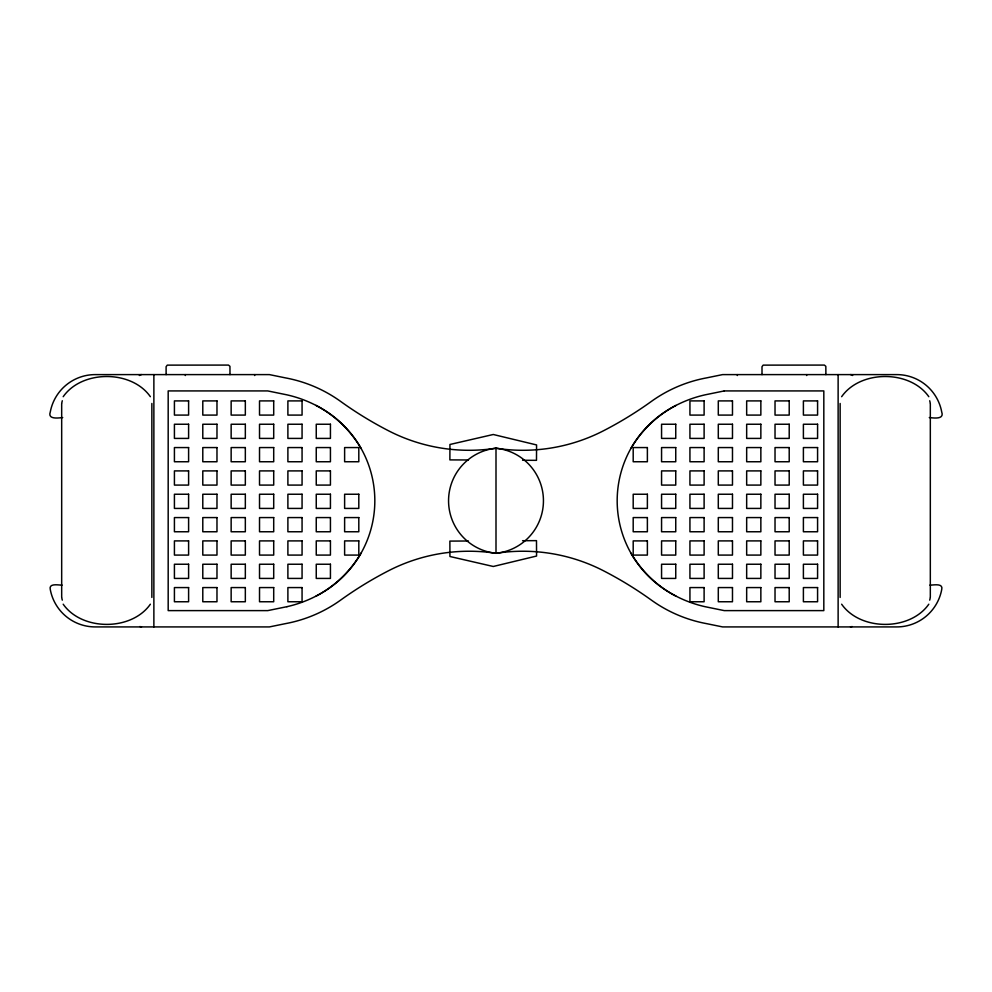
<?xml version="1.0" encoding="UTF-8"?>
<svg xmlns="http://www.w3.org/2000/svg" width="992" height="992" viewBox="0 0 992 992"><rect width="100%" height="100%" fill="white"/><g stroke="black" fill="none" stroke-linecap="round" stroke-linejoin="round"><path stroke-width="1.49" d="M61.678 403.459L62.285 400.756M929.715 600.148L930.322 597.444M361.187 552.941C350.498 571.181 334.8 586.371 316.014 596.118M630.813 448.582C641.502 430.342 657.2 415.164 675.986 405.418M63.19 396.701C82.001 369.78 131.552 369.78 150.362 396.701M150.362 604.202C131.552 631.123 82.001 631.123 63.19 604.202M841.638 396.701C860.448 369.78 909.999 369.78 928.81 396.701M928.81 604.202C909.999 631.123 860.448 631.123 841.638 604.202M468.435 541L449.872 541.099L449.946 556.5L493.26 566.482L536.573 556.041L536.486 540.64L522.573 540.714M62.707 417.57C58.429 417.967 47.343 419.777 50.307 411.866A45.719 45.719 0 0 1 95.232 374.604L269.402 374.604L285.535 377.902A137.169 137.169 0 0 1 340.653 401.438A379.465 379.465 0 0 0 388.38 430.702A176.142 176.142 0 0 0 496 448.223A176.142 176.142 0 0 0 603.62 430.702A379.465 379.465 0 0 0 651.347 401.438A137.169 137.169 0 0 1 706.465 377.902L722.598 374.604L896.768 374.604A45.719 45.719 0 0 1 941.693 411.866C944.657 419.777 933.571 417.967 929.293 417.57M62.062 585.119C58.578 585.218 48.447 582.812 50.307 589.657A45.719 45.719 0 0 0 95.232 626.919L269.402 626.919L285.535 623.621A137.169 137.169 0 0 0 340.653 600.086A379.465 379.465 0 0 1 388.38 570.834A176.142 176.142 0 0 1 496 553.3A176.142 176.142 0 0 1 603.62 570.834A379.465 379.465 0 0 1 651.347 600.086A137.169 137.169 0 0 0 706.465 623.621L722.598 626.919L896.768 626.919A45.719 45.719 0 0 0 941.693 589.657C943.553 582.812 933.422 585.218 929.938 585.119M468.435 459.978L449.872 459.891L449.946 444.478L493.26 434.496L536.573 444.937L536.486 460.338L522.573 460.263M675.986 596.118C657.2 586.371 641.502 571.181 630.813 552.941M316.014 405.418C334.8 415.164 350.498 430.342 361.187 448.582M929.715 400.756L930.322 403.459M61.678 597.444L62.285 600.148M930.322 403.955L930.322 596.936M840.137 403.459L840.137 597.444M838.128 374.604L838.128 626.919M825.89 374.604L825.828 366.308L824.364 365.081L763.146 365.13L762.005 366.718L762.005 374.604M806.67 374.604L806.67 375.522M737.329 374.604L737.329 375.522M496 448.223L496 553.3A52.812 52.812 0 0 1 496 448.223A52.812 52.812 0 0 1 496 553.3M254.671 374.604L254.671 375.522M229.995 374.604L229.946 366.308L228.47 365.081L167.264 365.13L166.11 366.718L166.11 374.604M185.33 374.604L185.33 375.522M153.872 374.604L153.872 626.919M151.863 403.459L151.863 597.444M61.678 403.955L61.678 596.936M141.496 626.919A3.05 3.05 0 0 1 139.971 626.51M139.339 375.497A3.05 3.05 0 0 1 141.496 374.604M852.029 626.51A3.05 3.05 0 0 1 850.504 626.919M850.504 374.604A3.05 3.05 0 0 1 852.661 375.497M724.247 390.922L705.089 394.841A120.85 120.85 0 0 0 668.261 409.77A106.578 106.578 0 0 0 668.261 591.753A120.85 120.85 0 0 0 705.089 606.695L724.247 610.613L823.819 610.613L823.819 390.922L724.247 390.922M286.911 606.695L267.753 610.613L168.181 610.613L168.181 390.922L267.753 390.922L286.911 394.841A120.85 120.85 0 0 1 323.739 409.77A106.578 106.578 0 0 1 323.739 591.753A120.85 120.85 0 0 1 286.911 606.695M188.604 400.904L174.418 400.904L174.418 415.09L188.604 415.09L188.604 400.904M216.975 400.904L202.79 400.904L202.79 415.09L216.975 415.09L216.975 400.904M245.334 400.904L231.148 400.904L231.148 415.09L245.334 415.09L245.334 400.904M273.705 400.904L259.52 400.904L259.52 415.09L273.705 415.09L273.705 400.904M302.064 400.904L287.891 400.904L287.891 415.09L302.064 415.09L302.064 400.904M704.109 400.904L689.936 400.904L689.936 415.09L704.109 415.09L704.109 400.904M732.48 400.904L718.295 400.904L718.295 415.09L732.48 415.09L732.48 400.904M760.852 400.904L746.666 400.904L746.666 415.09L760.852 415.09L760.852 400.904M789.21 400.904L775.025 400.904L775.025 415.09L789.21 415.09L789.21 400.904M817.582 400.904L803.396 400.904L803.396 415.09L817.582 415.09L817.582 400.904M188.604 424.241L174.418 424.241L174.418 438.414L188.604 438.414L188.604 424.241M216.975 424.241L202.79 424.241L202.79 438.414L216.975 438.414L216.975 424.241M245.334 424.241L231.148 424.241L231.148 438.414L245.334 438.414L245.334 424.241M273.705 424.241L259.52 424.241L259.52 438.414L273.705 438.414L273.705 424.241M302.064 424.241L287.891 424.241L287.891 438.414L302.064 438.414L302.064 424.241M330.435 424.241L316.25 424.241L316.25 438.414L330.435 438.414L330.435 424.241M675.75 424.241L661.565 424.241L661.565 438.414L675.75 438.414L675.75 424.241M704.109 424.241L689.936 424.241L689.936 438.414L704.109 438.414L704.109 424.241M732.48 424.241L718.295 424.241L718.295 438.414L732.48 438.414L732.48 424.241M760.852 424.241L746.666 424.241L746.666 438.414L760.852 438.414L760.852 424.241M789.21 424.241L775.025 424.241L775.025 438.414L789.21 438.414L789.21 424.241M817.582 424.241L803.396 424.241L803.396 438.414L817.582 438.414L817.582 424.241M188.604 447.566L174.418 447.566L174.418 461.751L188.604 461.751L188.604 447.566M216.975 447.566L202.79 447.566L202.79 461.751L216.975 461.751L216.975 447.566M245.334 447.566L231.148 447.566L231.148 461.751L245.334 461.751L245.334 447.566M273.705 447.566L259.52 447.566L259.52 461.751L273.705 461.751L273.705 447.566M302.064 447.566L287.891 447.566L287.891 461.751L302.064 461.751L302.064 447.566M330.435 447.566L316.25 447.566L316.25 461.751L330.435 461.751L330.435 447.566M358.806 447.566L344.621 447.566L344.621 461.751L358.806 461.751L358.806 447.566M647.379 447.566L633.194 447.566L633.194 461.751L647.379 461.751L647.379 447.566M675.75 447.566L661.565 447.566L661.565 461.751L675.75 461.751L675.75 447.566M704.109 447.566L689.936 447.566L689.936 461.751L704.109 461.751L704.109 447.566M732.48 447.566L718.295 447.566L718.295 461.751L732.48 461.751L732.48 447.566M760.852 447.566L746.666 447.566L746.666 461.751L760.852 461.751L760.852 447.566M789.21 447.566L775.025 447.566L775.025 461.751L789.21 461.751L789.21 447.566M817.582 447.566L803.396 447.566L803.396 461.751L817.582 461.751L817.582 447.566M188.604 470.902L174.418 470.902L174.418 485.088L188.604 485.088L188.604 470.902M216.975 470.902L202.79 470.902L202.79 485.088L216.975 485.088L216.975 470.902M245.334 470.902L231.148 470.902L231.148 485.088L245.334 485.088L245.334 470.902M273.705 470.902L259.52 470.902L259.52 485.088L273.705 485.088L273.705 470.902M302.064 470.902L287.891 470.902L287.891 485.088L302.064 485.088L302.064 470.902M330.435 470.902L316.25 470.902L316.25 485.088L330.435 485.088L330.435 470.902M675.75 470.902L661.565 470.902L661.565 485.088L675.75 485.088L675.75 470.902M704.109 470.902L689.936 470.902L689.936 485.088L704.109 485.088L704.109 470.902M732.48 470.902L718.295 470.902L718.295 485.088L732.48 485.088L732.48 470.902M760.852 470.902L746.666 470.902L746.666 485.088L760.852 485.088L760.852 470.902M789.21 470.902L775.025 470.902L775.025 485.088L789.21 485.088L789.21 470.902M817.582 470.902L803.396 470.902L803.396 485.088L817.582 485.088L817.582 470.902M188.604 494.239L174.418 494.239L174.418 508.425L188.604 508.425L188.604 494.239M216.975 494.239L202.79 494.239L202.79 508.425L216.975 508.425L216.975 494.239M245.334 494.239L231.148 494.239L231.148 508.425L245.334 508.425L245.334 494.239M273.705 494.239L259.52 494.239L259.52 508.425L273.705 508.425L273.705 494.239M302.064 494.239L287.891 494.239L287.891 508.425L302.064 508.425L302.064 494.239M330.435 494.239L316.25 494.239L316.25 508.425L330.435 508.425L330.435 494.239M358.806 494.239L344.621 494.239L344.621 508.425L358.806 508.425L358.806 494.239M647.379 494.239L633.194 494.239L633.194 508.425L647.379 508.425L647.379 494.239M675.75 494.239L661.565 494.239L661.565 508.425L675.75 508.425L675.75 494.239M704.109 494.239L689.936 494.239L689.936 508.425L704.109 508.425L704.109 494.239M732.48 494.239L718.295 494.239L718.295 508.425L732.48 508.425L732.48 494.239M760.852 494.239L746.666 494.239L746.666 508.425L760.852 508.425L760.852 494.239M789.21 494.239L775.025 494.239L775.025 508.425L789.21 508.425L789.21 494.239M817.582 494.239L803.396 494.239L803.396 508.425L817.582 508.425L817.582 494.239M188.604 517.576L174.418 517.576L174.418 531.762L188.604 531.762L188.604 517.576M216.975 517.576L202.79 517.576L202.79 531.762L216.975 531.762L216.975 517.576M245.334 517.576L231.148 517.576L231.148 531.762L245.334 531.762L245.334 517.576M273.705 517.576L259.52 517.576L259.52 531.762L273.705 531.762L273.705 517.576M302.064 517.576L287.891 517.576L287.891 531.762L302.064 531.762L302.064 517.576M330.435 517.576L316.25 517.576L316.25 531.762L330.435 531.762L330.435 517.576M358.806 517.576L344.621 517.576L344.621 531.762L358.806 531.762L358.806 517.576M647.379 517.576L633.194 517.576L633.194 531.762L647.379 531.762L647.379 517.576M675.75 517.576L661.565 517.576L661.565 531.762L675.75 531.762L675.75 517.576M704.109 517.576L689.936 517.576L689.936 531.762L704.109 531.762L704.109 517.576M732.48 517.576L718.295 517.576L718.295 531.762L732.48 531.762L732.48 517.576M760.852 517.576L746.666 517.576L746.666 531.762L760.852 531.762L760.852 517.576M789.21 517.576L775.025 517.576L775.025 531.762L789.21 531.762L789.21 517.576M817.582 517.576L803.396 517.576L803.396 531.762L817.582 531.762L817.582 517.576M188.604 540.9L174.418 540.9L174.418 555.086L188.604 555.086L188.604 540.9M216.975 540.9L202.79 540.9L202.79 555.086L216.975 555.086L216.975 540.9M245.334 540.9L231.148 540.9L231.148 555.086L245.334 555.086L245.334 540.9M273.705 540.9L259.52 540.9L259.52 555.086L273.705 555.086L273.705 540.9M302.064 540.9L287.891 540.9L287.891 555.086L302.064 555.086L302.064 540.9M330.435 540.9L316.25 540.9L316.25 555.086L330.435 555.086L330.435 540.9M358.806 540.9L344.621 540.9L344.621 555.086L358.806 555.086L358.806 540.9M647.379 540.9L633.194 540.9L633.194 555.086L647.379 555.086L647.379 540.9M675.75 540.9L661.565 540.9L661.565 555.086L675.75 555.086L675.75 540.9M704.109 540.9L689.936 540.9L689.936 555.086L704.109 555.086L704.109 540.9M732.48 540.9L718.295 540.9L718.295 555.086L732.48 555.086L732.48 540.9M760.852 540.9L746.666 540.9L746.666 555.086L760.852 555.086L760.852 540.9M789.21 540.9L775.025 540.9L775.025 555.086L789.21 555.086L789.21 540.9M817.582 540.9L803.396 540.9L803.396 555.086L817.582 555.086L817.582 540.9M188.604 564.237L174.418 564.237L174.418 578.423L188.604 578.423L188.604 564.237M216.975 564.237L202.79 564.237L202.79 578.423L216.975 578.423L216.975 564.237M245.334 564.237L231.148 564.237L231.148 578.423L245.334 578.423L245.334 564.237M273.705 564.237L259.52 564.237L259.52 578.423L273.705 578.423L273.705 564.237M302.064 564.237L287.891 564.237L287.891 578.423L302.064 578.423L302.064 564.237M330.435 564.237L316.25 564.237L316.25 578.423L330.435 578.423L330.435 564.237M675.75 564.237L661.565 564.237L661.565 578.423L675.75 578.423L675.75 564.237M704.109 564.237L689.936 564.237L689.936 578.423L704.109 578.423L704.109 564.237M732.48 564.237L718.295 564.237L718.295 578.423L732.48 578.423L732.48 564.237M760.852 564.237L746.666 564.237L746.666 578.423L760.852 578.423L760.852 564.237M789.21 564.237L775.025 564.237L775.025 578.423L789.21 578.423L789.21 564.237M817.582 564.237L803.396 564.237L803.396 578.423L817.582 578.423L817.582 564.237M188.604 587.574L174.418 587.574L174.418 601.76L188.604 601.76L188.604 587.574M216.975 587.574L202.79 587.574L202.79 601.76L216.975 601.76L216.975 587.574M245.334 587.574L231.148 587.574L231.148 601.76L245.334 601.76L245.334 587.574M273.705 587.574L259.52 587.574L259.52 601.76L273.705 601.76L273.705 587.574M302.064 587.574L287.891 587.574L287.891 601.76L302.064 601.76L302.064 587.574M704.109 587.574L689.936 587.574L689.936 601.76L704.109 601.76L704.109 587.574M732.48 587.574L718.295 587.574L718.295 601.76L732.48 601.76L732.48 587.574M760.852 587.574L746.666 587.574L746.666 601.76L760.852 601.76L760.852 587.574M789.21 587.574L775.025 587.574L775.025 601.76L789.21 601.76L789.21 587.574M817.582 587.574L803.396 587.574L803.396 601.76L817.582 601.76L817.582 587.574"/></g></svg>
